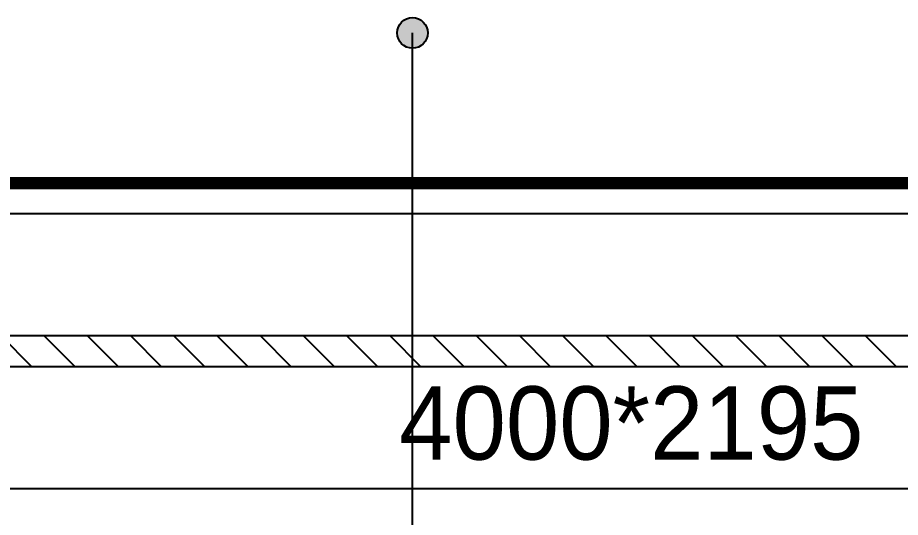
# Model space of a CAD drawing. Header units: inches. Extents: x -63256 to 33689, y -34490 to 100230.
# Drawn here: x 3552 to 4996, y -22529 to -21711 of the extents above; entities that cross this region are included whole.
import ezdxf

# ---------------------------------------------------------------- set-up
doc = ezdxf.new("R2010")
doc.units = ezdxf.units.IN
doc.header["$LTSCALE"] = 100
doc.header["$MEASUREMENT"] = 0
doc.linetypes.add('HID', pattern=[2.5, 1.5, -1])
for name, color, linetype in [('0-ELC TEXT', 7, 'Continuous'), ('06-LIGHT', 4, 'Continuous'), ('07-DIM WAL', 5, 'Continuous'), ('3.기호.계단선', 30, 'Continuous'), ('C-WIN', 4, 'Continuous')]:
    doc.layers.add(name, color=color, linetype=linetype)
doc.styles.add('코레일둥고', font='')
doc.styles.get('코레일둥고').set_extended_font_data('Korail Round Gothic Medium')

# ---------------------------------------------------------------- blocks, each defined once
blk = doc.blocks.new('dfdadfs')
at = {"layer": 'C-WIN'}
blk.add_lwpolyline([(-23360.3, -122282.5), (-19210.3, -122282.5), (-19210.3, -122482.5), (-23360.3, -122482.5)], close=True, dxfattribs=at)
at = {"layer": '0-ELC TEXT', "style": '코레일둥고'}
blk.add_text('4000*2195', height=120, dxfattribs=at).set_placement((-21623.5, -122434.9))
blk = doc.blocks.new('hfgafgf')
at = {"layer": '3.기호.계단선'}
h = blk.add_hatch(dxfattribs=at)
h.set_pattern_fill('_USER', color=256, scale=50, angle=135, pattern_type=0)
h.set_pattern_definition([(135, (93736.96, -346496.736), (-35.355339, -35.355339), [])])
h.paths.add_polyline_path([(6839.7, -122282.5), (6839.7, -122232.5), (2439.7, -122232.5), (2439.7, -122282.5)])
blk.add_lwpolyline([(6839.7, -122282.5), (6839.7, -122232.5), (2439.7, -122232.5), (2439.7, -122282.5), (6839.7, -122282.5)], dxfattribs=at)
at = {"layer": '07-DIM WAL'}
blk.add_blockref('dfdadfs', (25800, 0), dxfattribs=at)

msp = doc.modelspace()

# ---------------------------------------------------------------- hatches: boundary and pattern name
at = {"layer": '0-ELC TEXT'}
h = msp.add_hatch(color=256, dxfattribs=at)
h.dxf.hatch_style = 1
edge = h.paths.add_edge_path()
edge.add_arc((4198.2, -21736.4), 25, 180, 540)

# ---------------------------------------------------------------- linework, layer by layer
msp.add_line((4198.2, -22833.7), (4198.2, -21736.4), dxfattribs=at)
msp.add_circle((4198.2, -21736.4), 25, dxfattribs=at)
at = {"layer": '06-LIGHT', "color": 10, "linetype": 'HID', "const_width": 20}
msp.add_lwpolyline([(6839.7, -21982.5), (2439.7, -21982.5)], dxfattribs=at)
at = {"layer": '06-LIGHT'}
msp.add_lwpolyline([(6839.7, -22232.5), (6839.7, -22032.5), (2389.7, -22032.5), (2389.7, -22232.5)], dxfattribs=at)

# ---------------------------------------------------------------- block references
at = {"layer": '07-DIM WAL'}
msp.add_blockref('hfgafgf', (0, 100000), dxfattribs=at)

doc.saveas('drawing.dxf')
